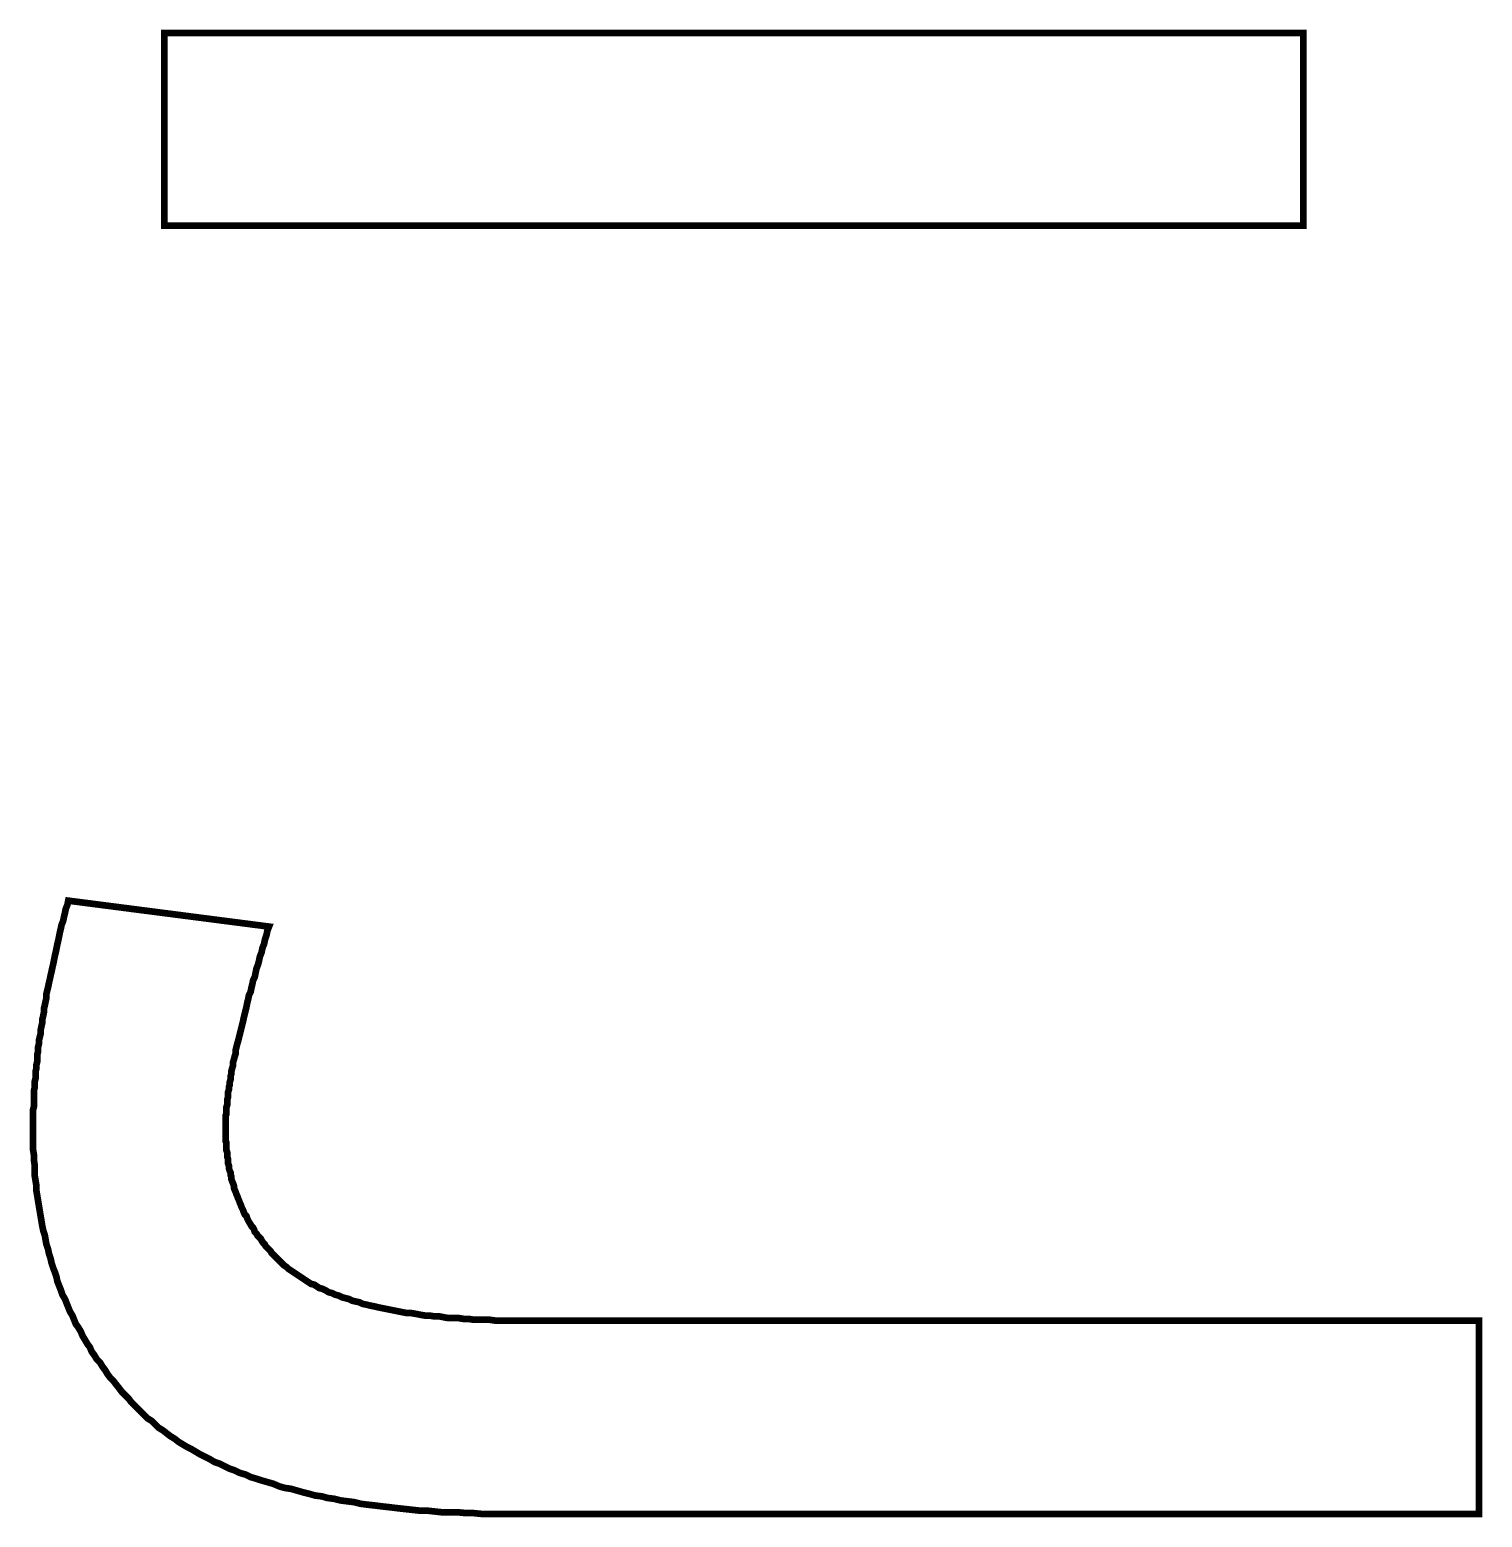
# Model space of a CAD drawing. Extents: x 27.3 to 70.7, y 178.1 to 222.6.
import ezdxf

# ---------------------------------------------------------------- set-up
doc = ezdxf.new("R2010")
doc.units = 0
doc.layers.get('0').update_dxf_attribs({"linetype": 'CONTINUOUS'})

msp = doc.modelspace()

# ---------------------------------------------------------------- linework, layer by layer
at = {"const_width": 0.2}
for points in [[(31.325, 222.475), (65.35, 222.475), (65.35, 216.725), (31.325, 216.725), (31.325, 222.475)], [(41.8, 178.225), (41.55, 178.225), (41.3, 178.225), (41.05, 178.225), (40.8, 178.225), (40.55, 178.25), (40.325, 178.25), (40.075, 178.275), (39.85, 178.275), (39.6, 178.275), (39.375, 178.3), (39.15, 178.325), (38.925, 178.325), (38.7, 178.35), (38.475, 178.375), (38.25, 178.4), (38.05, 178.425), (37.825, 178.45), (37.625, 178.475), (37.4, 178.5), (37.2, 178.525), (37, 178.575), (36.8, 178.6), (36.6, 178.625), (36.4, 178.675), (36.2, 178.7), (36.025, 178.75), (35.825, 178.775), (35.65, 178.825), (35.45, 178.875), (35.275, 178.925), (35.1, 178.975), (34.925, 179), (34.75, 179.05), (34.575, 179.125), (34.4, 179.175), (34.225, 179.225), (34.075, 179.275), (33.9, 179.325), (33.75, 179.4), (33.575, 179.45), (33.425, 179.525), (33.275, 179.575), (33.125, 179.65), (32.975, 179.725), (32.825, 179.775), (32.7, 179.85), (32.55, 179.925), (32.4, 180), (32.275, 180.075), (32.15, 180.15), (32, 180.225), (31.875, 180.3), (31.75, 180.375), (31.625, 180.475), (31.5, 180.55), (31.4, 180.625), (31.275, 180.725), (31.15, 180.8), (31.05, 180.9), (30.95, 181), (30.825, 181.075), (30.725, 181.175), (30.625, 181.275), (30.525, 181.375), (30.425, 181.475), (30.325, 181.575), (30.25, 181.675), (30.15, 181.775), (30.05, 181.875), (29.975, 181.975), (29.875, 182.1), (29.8, 182.2), (29.7, 182.3), (29.625, 182.4), (29.55, 182.525), (29.475, 182.625), (29.4, 182.75), (29.3, 182.85), (29.225, 182.975), (29.15, 183.075), (29.1, 183.2), (29.025, 183.3), (28.95, 183.425), (28.875, 183.55), (28.825, 183.675), (28.75, 183.8), (28.675, 183.9), (28.625, 184.025), (28.575, 184.15), (28.5, 184.275), (28.45, 184.4), (28.4, 184.525), (28.35, 184.65), (28.275, 184.775), (28.225, 184.925), (28.175, 185.05), (28.125, 185.175), (28.1, 185.3), (28.05, 185.45), (28, 185.575), (27.95, 185.725), (27.925, 185.85), (27.875, 186), (27.85, 186.125), (27.8, 186.275), (27.775, 186.4), (27.75, 186.55), (27.7, 186.7), (27.675, 186.825), (27.65, 186.975), (27.625, 187.125), (27.6, 187.275), (27.575, 187.425), (27.55, 187.575), (27.525, 187.725), (27.5, 187.875), (27.5, 188.025), (27.475, 188.175), (27.45, 188.325), (27.45, 188.475), (27.45, 188.625), (27.425, 188.8), (27.425, 188.95), (27.4, 189.1), (27.4, 189.275), (27.4, 189.425), (27.4, 189.6), (27.4, 189.75), (27.4, 189.85), (27.4, 189.925), (27.4, 190.025), (27.4, 190.125), (27.4, 190.2), (27.4, 190.3), (27.425, 190.4), (27.425, 190.5), (27.425, 190.575), (27.425, 190.675), (27.425, 190.775), (27.425, 190.875), (27.45, 190.975), (27.45, 191.075), (27.45, 191.15), (27.475, 191.25), (27.475, 191.35), (27.475, 191.45), (27.5, 191.55), (27.5, 191.65), (27.525, 191.75), (27.525, 191.85), (27.525, 191.95), (27.55, 192.05), (27.55, 192.175), (27.575, 192.275), (27.575, 192.375), (27.6, 192.475), (27.625, 192.575), (27.625, 192.675), (27.65, 192.8), (27.675, 192.9), (27.675, 193), (27.7, 193.1), (27.725, 193.225), (27.725, 193.325), (27.75, 193.425), (27.775, 193.55), (27.8, 193.65), (27.8, 193.775), (27.825, 193.875), (27.85, 193.975), (27.875, 194.1), (27.9, 194.2), (27.925, 194.325), (27.95, 194.425), (27.975, 194.55), (28, 194.65), (28.025, 194.775), (28.05, 194.9), (28.075, 195), (28.1, 195.125), (28.125, 195.25), (28.15, 195.35), (28.175, 195.475), (28.2, 195.6), (28.225, 195.7), (28.25, 195.825), (28.3, 195.95), (28.325, 196.075), (28.35, 196.175), (28.375, 196.3), (28.425, 196.425), (28.45, 196.55), (34.45, 195.775), (34.4, 195.65), (34.375, 195.525), (34.325, 195.375), (34.3, 195.25), (34.25, 195.125), (34.225, 195), (34.175, 194.875), (34.15, 194.75), (34.125, 194.65), (34.075, 194.525), (34.05, 194.4), (34.025, 194.275), (33.975, 194.175), (33.95, 194.05), (33.925, 193.95), (33.9, 193.825), (33.85, 193.725), (33.825, 193.6), (33.8, 193.5), (33.775, 193.375), (33.75, 193.275), (33.725, 193.175), (33.7, 193.075), (33.675, 192.95), (33.65, 192.85), (33.625, 192.75), (33.6, 192.65), (33.575, 192.55), (33.55, 192.45), (33.525, 192.35), (33.5, 192.275), (33.475, 192.175), (33.45, 192.075), (33.45, 191.975), (33.425, 191.9), (33.4, 191.8), (33.375, 191.725), (33.375, 191.625), (33.35, 191.55), (33.325, 191.45), (33.325, 191.375), (33.3, 191.3), (33.3, 191.2), (33.275, 191.125), (33.275, 191.05), (33.25, 190.975), (33.25, 190.9), (33.225, 190.825), (33.225, 190.75), (33.225, 190.675), (33.2, 190.6), (33.2, 190.525), (33.2, 190.45), (33.175, 190.375), (33.175, 190.325), (33.175, 190.25), (33.175, 190.175), (33.15, 190.125), (33.15, 190.05), (33.15, 190), (33.15, 189.925), (33.15, 189.875), (33.15, 189.8), (33.15, 189.75), (33.15, 189.675), (33.15, 189.6), (33.15, 189.525), (33.15, 189.45), (33.15, 189.375), (33.175, 189.325), (33.175, 189.25), (33.175, 189.175), (33.175, 189.1), (33.2, 189.025), (33.2, 188.95), (33.2, 188.9), (33.225, 188.825), (33.225, 188.75), (33.225, 188.7), (33.25, 188.625), (33.25, 188.55), (33.275, 188.475), (33.3, 188.425), (33.3, 188.35), (33.325, 188.3), (33.325, 188.225), (33.35, 188.15), (33.375, 188.1), (33.4, 188.025), (33.4, 187.975), (33.425, 187.9), (33.45, 187.85), (33.475, 187.775), (33.5, 187.725), (33.525, 187.65), (33.55, 187.6), (33.575, 187.525), (33.6, 187.475), (33.625, 187.4), (33.65, 187.35), (33.675, 187.3), (33.7, 187.225), (33.725, 187.175), (33.775, 187.125), (33.8, 187.05), (33.825, 187), (33.85, 186.95), (33.9, 186.875), (33.925, 186.825), (33.975, 186.775), (34, 186.725), (34.025, 186.65), (34.075, 186.6), (34.1, 186.55), (34.15, 186.5), (34.2, 186.45), (34.225, 186.4), (34.275, 186.325), (34.325, 186.275), (34.35, 186.225), (34.4, 186.175), (34.45, 186.125), (34.5, 186.075), (34.525, 186.025), (34.575, 185.975), (34.625, 185.925), (34.675, 185.875), (34.725, 185.825), (34.775, 185.775), (34.85, 185.7), (34.9, 185.65), (34.975, 185.6), (35.025, 185.55), (35.1, 185.5), (35.175, 185.45), (35.25, 185.4), (35.325, 185.35), (35.4, 185.3), (35.475, 185.25), (35.55, 185.2), (35.625, 185.15), (35.7, 185.1), (35.8, 185.075), (35.875, 185.025), (35.95, 184.975), (36.05, 184.95), (36.15, 184.9), (36.225, 184.85), (36.325, 184.825), (36.425, 184.775), (36.525, 184.75), (36.625, 184.7), (36.725, 184.675), (36.825, 184.65), (36.925, 184.6), (37.025, 184.575), (37.15, 184.55), (37.25, 184.5), (37.375, 184.475), (37.475, 184.45), (37.6, 184.425), (37.7, 184.4), (37.825, 184.375), (37.95, 184.35), (38.075, 184.325), (38.2, 184.3), (38.325, 184.275), (38.45, 184.25), (38.575, 184.225), (38.7, 184.225), (38.85, 184.2), (38.975, 184.175), (39.125, 184.15), (39.25, 184.15), (39.4, 184.125), (39.55, 184.125), (39.675, 184.1), (39.825, 184.075), (39.975, 184.075), (40.125, 184.075), (40.275, 184.05), (40.425, 184.05), (40.575, 184.025), (40.75, 184.025), (40.9, 184.025), (41.05, 184.025), (41.225, 184), (41.375, 184), (41.55, 184), (41.7, 184), (41.875, 184), (42.05, 184), (70.6, 184), (70.6, 178.225), (41.8, 178.225)]]:
    msp.add_lwpolyline(points, close=True, dxfattribs=at)

doc.saveas('drawing.dxf')
